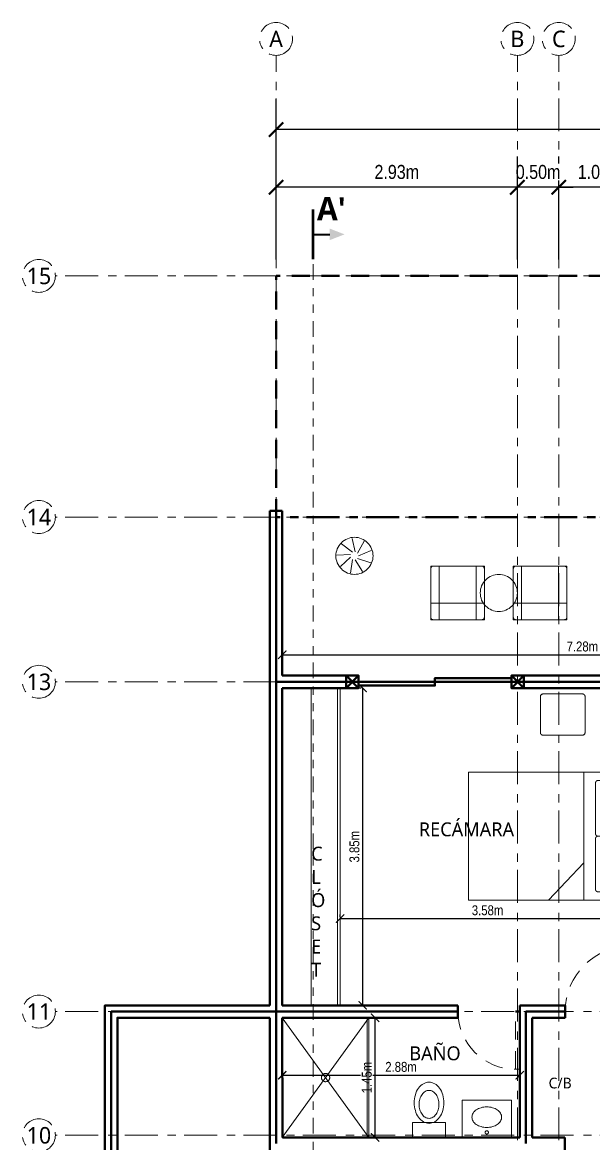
# Model space of a CAD drawing. Header units: metres. Extents: x 28.9 to 124.2, y -14.9 to 27.3.
# Drawn here: x 58.86 to 65.78, y 13.72 to 27.32 of the extents above; entities that cross this region are included whole.
import ezdxf
from ezdxf.enums import TextEntityAlignment as Align

# ---------------------------------------------------------------- set-up
doc = ezdxf.new("R2010")
doc.units = ezdxf.units.M
for name, pattern in [('EJE', [0.6, 0.4, -0.08, 0, -0.12]), ('PHANTOM', [6.35, 3.175, -0.635, 0.635, -0.635, 0.635, -0.635]), ('VACIO', [0.36, 0.22, -0.14])]:
    doc.linetypes.add(name, pattern=pattern)
for name, color, linetype, lineweight in [('001_Muros', 7, 'Continuous', 40), ('002_EjesVerticales', 8, 'EJE', 9), ('006_Mobiliario', 6, 'Continuous', 18), ('007_Textos', 7, 'Continuous', 18), ('008_Cotas', 8, 'Continuous', 13), ('011_Puertas', 7, 'VACIO', 18), ('012_Ventanas', 5, 'Continuous', 40), ('017_LineaDeCorte', 1, 'Continuous', 30)]:
    doc.layers.add(name, color=color, linetype=linetype, lineweight=lineweight)
doc.styles.add('OpenSans', font='OpenSans-Regular.ttf')
doc.styles.add('OpenSans-SemiBold', font='OpenSans-SemiBold.ttf')
doc.styles.add('OpenSansCondensed-Light', font='OpenSansCondensed-Light.ttf')
doc.dimstyles.new('EZDXF', dxfattribs={"dimtxt": 0.25, "dimasz": 0.175, "dimexe": 0.375, "dimexo": 0.125, "dimgap": 0.1, "dimtad": 1, "dimzin": 4, "dimtxsty": 'OpenSansCondensed-Light', "dimblk": 'ARCHTICK', "dimcen": 2.5, "dimazin": 1, "dimtfac": 0.5, "dimtmove": 2, "dimatfit": 3})

# ---------------------------------------------------------------- blocks, each defined once
blk = doc.blocks.new('EJE')
at = {"color": 0}
blk.add_circle((0, 0), 0.2, dxfattribs=at)
at = {"color": 0, "style": 'OpenSans'}
blk.add_attdef('EJE', text='', height=0.2, dxfattribs=at).set_placement((0, 0), align=Align.MIDDLE_CENTER)
blk = doc.blocks.new('_ARCHTICK')
at = {"color": 0, "linetype": 'ByBlock', "const_width": 0.15}
blk.add_lwpolyline([(-0.5, -0.5), (0.5, 0.5)], dxfattribs=at)
blk = doc.blocks.new('*D20')
at = {"layer": '008_Cotas', "color": 0, "lineweight": -2, "transparency": 16777216}
for p, q in [((65.362, 24.446), (65.362, 25.696)), ((66.361, 24.446), (66.361, 25.696)), ((66.361, 25.321), (65.362, 25.321))]:
    blk.add_line(p, q, dxfattribs=at)
at = {"layer": 'Defpoints', "color": 0, "transparency": 16777216}
for p in [(65.362, 25.321), (65.362, 24.321), (66.361, 24.321)]:
    blk.add_point(p, dxfattribs=at)
at = {"layer": '008_Cotas', "color": 0, "lineweight": -2, "transparency": 16777216, "xscale": 0.175, "yscale": 0.175, "zscale": 0.175, "rotation": 180}
blk.add_blockref('_ARCHTICK', (65.362, 25.321), dxfattribs=at)
at = {"layer": '008_Cotas', "color": 0, "lineweight": -2, "transparency": 16777216, "xscale": 0.175, "yscale": 0.175, "zscale": 0.175}
blk.add_blockref('_ARCHTICK', (66.361, 25.321), dxfattribs=at)
at = {"layer": '008_Cotas', "color": 0, "transparency": 16777216, "insert": (65.862, 25.506), "char_height": 0.17, "attachment_point": 5, "style": 'OpenSansCondensed-Light', "bg_fill": 3, "box_fill_scale": 1.1, "bg_fill_color": 9, "bg_fill_true_color": 13158600, "bg_fill_transparency": 0}
blk.add_mtext('1.00m', dxfattribs=at)
blk = doc.blocks.new('*D21')
at = {"layer": '008_Cotas', "color": 0, "lineweight": -2, "transparency": 16777216}
for p, q in [((64.86, 24.446), (64.86, 25.696)), ((65.362, 24.446), (65.362, 25.696)), ((64.86, 25.321), (64.685, 25.321)), ((65.362, 25.321), (64.86, 25.321)), ((65.362, 25.321), (65.537, 25.321))]:
    blk.add_line(p, q, dxfattribs=at)
at = {"layer": 'Defpoints', "color": 0, "transparency": 16777216}
for p in [(64.86, 25.321), (64.86, 24.321), (65.362, 24.321)]:
    blk.add_point(p, dxfattribs=at)
at = {"layer": '008_Cotas', "color": 0, "lineweight": -2, "transparency": 16777216, "xscale": 0.175, "yscale": 0.175, "zscale": 0.175}
blk.add_blockref('_ARCHTICK', (64.86, 25.321), dxfattribs=at)
at = {"layer": '008_Cotas', "color": 0, "lineweight": -2, "transparency": 16777216, "xscale": 0.175, "yscale": 0.175, "zscale": 0.175, "rotation": 180}
blk.add_blockref('_ARCHTICK', (65.362, 25.321), dxfattribs=at)
at = {"layer": '008_Cotas', "color": 0, "transparency": 16777216, "insert": (65.111, 25.506), "char_height": 0.17, "attachment_point": 5, "style": 'OpenSansCondensed-Light', "bg_fill": 3, "box_fill_scale": 1.1, "bg_fill_color": 9, "bg_fill_true_color": 13158600, "bg_fill_transparency": 0}
blk.add_mtext('0.50m', dxfattribs=at)
blk = doc.blocks.new('*D22')
at = {"layer": '008_Cotas', "color": 0, "lineweight": -2, "transparency": 16777216}
for p, q in [((61.935, 24.446), (61.935, 25.696)), ((64.86, 24.446), (64.86, 25.696)), ((64.86, 25.321), (61.935, 25.321))]:
    blk.add_line(p, q, dxfattribs=at)
at = {"layer": 'Defpoints', "color": 0, "transparency": 16777216}
for p in [(61.935, 25.321), (61.935, 24.321), (64.86, 24.321)]:
    blk.add_point(p, dxfattribs=at)
at = {"layer": '008_Cotas', "color": 0, "lineweight": -2, "transparency": 16777216, "xscale": 0.175, "yscale": 0.175, "zscale": 0.175, "rotation": 180}
blk.add_blockref('_ARCHTICK', (61.935, 25.321), dxfattribs=at)
at = {"layer": '008_Cotas', "color": 0, "lineweight": -2, "transparency": 16777216, "xscale": 0.175, "yscale": 0.175, "zscale": 0.175}
blk.add_blockref('_ARCHTICK', (64.86, 25.321), dxfattribs=at)
at = {"layer": '008_Cotas', "color": 0, "transparency": 16777216, "insert": (63.398, 25.506), "char_height": 0.17, "attachment_point": 5, "style": 'OpenSansCondensed-Light', "bg_fill": 3, "box_fill_scale": 1.1, "bg_fill_color": 9, "bg_fill_true_color": 13158600, "bg_fill_transparency": 0}
blk.add_mtext('2.93m', dxfattribs=at)
blk = doc.blocks.new('*D23')
at = {"layer": '008_Cotas', "color": 0, "lineweight": -2, "transparency": 16777216}
for p, q in [((61.935, 24.446), (61.935, 26.396)), ((70.785, 24.446), (70.785, 26.396)), ((70.785, 26.021), (61.935, 26.021))]:
    blk.add_line(p, q, dxfattribs=at)
at = {"layer": 'Defpoints', "color": 0, "transparency": 16777216}
for p in [(61.935, 26.021), (61.935, 24.321), (70.785, 24.321)]:
    blk.add_point(p, dxfattribs=at)
at = {"layer": '008_Cotas', "color": 0, "lineweight": -2, "transparency": 16777216, "xscale": 0.175, "yscale": 0.175, "zscale": 0.175, "rotation": 180}
blk.add_blockref('_ARCHTICK', (61.935, 26.021), dxfattribs=at)
at = {"layer": '008_Cotas', "color": 0, "lineweight": -2, "transparency": 16777216, "xscale": 0.175, "yscale": 0.175, "zscale": 0.175}
blk.add_blockref('_ARCHTICK', (70.785, 26.021), dxfattribs=at)
at = {"layer": '008_Cotas', "color": 0, "transparency": 16777216, "insert": (66.36, 26.206), "char_height": 0.17, "attachment_point": 5, "style": 'OpenSansCondensed-Light', "bg_fill": 3, "box_fill_scale": 1.1, "bg_fill_color": 9, "bg_fill_true_color": 13158600, "bg_fill_transparency": 0}
blk.add_mtext('8.85m', dxfattribs=at)
blk = doc.blocks.new('MOB_CAMA_QUEEN_155x202')
at = {"color": 0, "lineweight": -2}
for points in [[(0.775, -1.01), (0.775, 1.01), (-0.775, 1.01), (-0.775, -1.01)], [(0.775, 0.93), (0.775, 1.01), (-0.775, 1.01), (-0.775, 0.93)], [(-0.03, 0.53), (-0.645, 0.53), (-0.648, 0.53), (-0.651, 0.531), (-0.654, 0.531), (-0.656, 0.532), (-0.659, 0.534), (-0.662, 0.535), (-0.664, 0.537), (-0.666, 0.539), (-0.668, 0.541), (-0.67, 0.543), (-0.671, 0.546), (-0.673, 0.549), (-0.674, 0.551), (-0.674, 0.554), (-0.675, 0.557), (-0.675, 0.56), (-0.675, 0.89), (-0.675, 0.893), (-0.674, 0.896), (-0.674, 0.899), (-0.673, 0.901), (-0.671, 0.904), (-0.67, 0.907), (-0.668, 0.909), (-0.666, 0.911), (-0.664, 0.913), (-0.662, 0.915), (-0.659, 0.916), (-0.656, 0.918), (-0.654, 0.919), (-0.651, 0.919), (-0.648, 0.92), (-0.645, 0.92), (-0.03, 0.92), (-0.027, 0.92), (-0.024, 0.919), (-0.021, 0.919), (-0.019, 0.918), (-0.016, 0.916), (-0.013, 0.915), (-0.011, 0.913), (-0.009, 0.911), (-0.007, 0.909), (-0.005, 0.907), (-0.004, 0.904), (-0.002, 0.901), (-0.001, 0.899), (-0.001, 0.896), (0, 0.893), (0, 0.89), (0, 0.56), (0, 0.557), (-0.001, 0.554), (-0.001, 0.551), (-0.002, 0.549), (-0.004, 0.546), (-0.005, 0.543), (-0.007, 0.541), (-0.009, 0.539), (-0.011, 0.537), (-0.013, 0.535), (-0.016, 0.534), (-0.019, 0.532), (-0.021, 0.531), (-0.024, 0.531), (-0.027, 0.53)], [(0.645, 0.53), (0.03, 0.53), (0.027, 0.53), (0.024, 0.531), (0.021, 0.531), (0.019, 0.532), (0.016, 0.534), (0.013, 0.535), (0.011, 0.537), (0.009, 0.539), (0.007, 0.541), (0.005, 0.543), (0.004, 0.546), (0.002, 0.549), (0.001, 0.551), (0.001, 0.554), (0, 0.557), (0, 0.56), (0, 0.89), (0, 0.893), (0.001, 0.896), (0.001, 0.899), (0.002, 0.901), (0.004, 0.904), (0.005, 0.907), (0.007, 0.909), (0.009, 0.911), (0.011, 0.913), (0.013, 0.915), (0.016, 0.916), (0.019, 0.918), (0.021, 0.919), (0.024, 0.919), (0.027, 0.92), (0.03, 0.92), (0.645, 0.92), (0.648, 0.92), (0.651, 0.919), (0.654, 0.919), (0.656, 0.918), (0.659, 0.916), (0.662, 0.915), (0.664, 0.913), (0.666, 0.911), (0.668, 0.909), (0.67, 0.907), (0.671, 0.904), (0.673, 0.901), (0.674, 0.899), (0.674, 0.896), (0.675, 0.893), (0.675, 0.89), (0.675, 0.56), (0.675, 0.557), (0.674, 0.554), (0.674, 0.551), (0.673, 0.549), (0.671, 0.546), (0.67, 0.543), (0.668, 0.541), (0.666, 0.539), (0.664, 0.537), (0.662, 0.535), (0.659, 0.534), (0.656, 0.532), (0.654, 0.531), (0.651, 0.531), (0.648, 0.53)]]:
    blk.add_lwpolyline(points, close=True, dxfattribs=at)
for points in [[(-0.775, 0.39), (0.775, 0.39)], [(0.325, 0.39), (0.775, -0.04)]]:
    blk.add_lwpolyline(points, dxfattribs=at)
blk = doc.blocks.new('MOB_CLOSET_385x70')
at = {"color": 0, "lineweight": -2}
blk.add_lwpolyline([(1.925, -0.35), (1.925, 0.35), (-1.925, 0.35), (-1.925, -0.35)], close=True, dxfattribs=at)
for points in [[(-1.925, 0), (1.925, 0)], [(-1.925, -0.32), (-0.9625, -0.32)], [(-0.9625, -0.32), (0, -0.32)], [(0, -0.32), (0.9625, -0.32)], [(0.9625, -0.32), (1.925, -0.32)]]:
    blk.add_lwpolyline(points, dxfattribs=at)
blk = doc.blocks.new('MOB_SILLON_EXT_65x65')
at = {"color": 0, "lineweight": -2}
for points in [[(0.325, -0.295), (0.325, -0.298), (0.324, -0.301), (0.324, -0.304), (0.323, -0.306), (0.321, -0.309), (0.32, -0.312), (0.318, -0.314), (0.316, -0.316), (0.314, -0.318), (0.312, -0.32), (0.309, -0.321), (0.306, -0.323), (0.304, -0.324), (0.301, -0.324), (0.298, -0.325), (0.295, -0.325), (-0.295, -0.325), (-0.298, -0.325), (-0.301, -0.324), (-0.304, -0.324), (-0.306, -0.323), (-0.309, -0.321), (-0.312, -0.32), (-0.314, -0.318), (-0.316, -0.316), (-0.318, -0.314), (-0.32, -0.312), (-0.321, -0.309), (-0.323, -0.306), (-0.324, -0.304), (-0.324, -0.301), (-0.325, -0.298), (-0.325, -0.295), (-0.325, 0.295), (-0.325, 0.298), (-0.324, 0.301), (-0.324, 0.304), (-0.323, 0.306), (-0.321, 0.309), (-0.32, 0.312), (-0.318, 0.314), (-0.316, 0.316), (-0.314, 0.318), (-0.312, 0.32), (-0.309, 0.321), (-0.306, 0.323), (-0.304, 0.324), (-0.301, 0.324), (-0.298, 0.325), (-0.295, 0.325), (0.295, 0.325), (0.298, 0.325), (0.301, 0.324), (0.304, 0.324), (0.306, 0.323), (0.309, 0.321), (0.312, 0.32), (0.314, 0.318), (0.316, 0.316), (0.318, 0.314), (0.32, 0.312), (0.321, 0.309), (0.323, 0.306), (0.324, 0.304), (0.324, 0.301), (0.325, 0.298), (0.325, 0.295)], [(0.325, 0.125), (0.325, 0.325), (-0.325, 0.325), (-0.325, 0.125)], [(-0.225, -0.325), (-0.225, 0.325), (-0.325, 0.325), (-0.325, -0.325)], [(0.325, -0.325), (0.325, 0.325), (0.225, 0.325), (0.225, -0.325)]]:
    blk.add_lwpolyline(points, close=True, dxfattribs=at)
blk = doc.blocks.new('MOB_MESITA_45x45')
at = {"color": 0, "lineweight": -2}
blk.add_lwpolyline([(0.225, 0), (0.224, -0.022), (0.221, -0.044), (0.215, -0.065), (0.208, -0.086), (0.198, -0.106), (0.187, -0.125), (0.174, -0.143), (0.159, -0.159), (0.143, -0.174), (0.125, -0.187), (0.106, -0.198), (0.086, -0.208), (0.065, -0.215), (0.044, -0.221), (0.022, -0.224), (0, -0.225), (-0.022, -0.224), (-0.044, -0.221), (-0.065, -0.215), (-0.086, -0.208), (-0.106, -0.198), (-0.125, -0.187), (-0.143, -0.174), (-0.159, -0.159), (-0.174, -0.143), (-0.187, -0.125), (-0.198, -0.106), (-0.208, -0.086), (-0.215, -0.065), (-0.221, -0.044), (-0.224, -0.022), (-0.225, 0), (-0.224, 0.022), (-0.221, 0.044), (-0.215, 0.065), (-0.208, 0.086), (-0.198, 0.106), (-0.187, 0.125), (-0.174, 0.143), (-0.159, 0.159), (-0.143, 0.174), (-0.125, 0.187), (-0.106, 0.198), (-0.086, 0.208), (-0.065, 0.215), (-0.044, 0.221), (-0.022, 0.224), (0, 0.225), (0.022, 0.224), (0.044, 0.221), (0.065, 0.215), (0.086, 0.208), (0.106, 0.198), (0.125, 0.187), (0.143, 0.174), (0.159, 0.159), (0.174, 0.143), (0.187, 0.125), (0.198, 0.106), (0.208, 0.086), (0.215, 0.065), (0.221, 0.044), (0.224, 0.022)], close=True, dxfattribs=at)
blk = doc.blocks.new('MOB_PLANTA_45x45')
at = {"color": 0, "lineweight": -2}
blk.add_lwpolyline([(0.225, 0), (0.224, -0.022), (0.221, -0.044), (0.215, -0.065), (0.208, -0.086), (0.198, -0.106), (0.187, -0.125), (0.174, -0.143), (0.159, -0.159), (0.143, -0.174), (0.125, -0.187), (0.106, -0.198), (0.086, -0.208), (0.065, -0.215), (0.044, -0.221), (0.022, -0.224), (0, -0.225), (-0.022, -0.224), (-0.044, -0.221), (-0.065, -0.215), (-0.086, -0.208), (-0.106, -0.198), (-0.125, -0.187), (-0.143, -0.174), (-0.159, -0.159), (-0.174, -0.143), (-0.187, -0.125), (-0.198, -0.106), (-0.208, -0.086), (-0.215, -0.065), (-0.221, -0.044), (-0.224, -0.022), (-0.225, 0), (-0.224, 0.022), (-0.221, 0.044), (-0.215, 0.065), (-0.208, 0.086), (-0.198, 0.106), (-0.187, 0.125), (-0.174, 0.143), (-0.159, 0.159), (-0.143, 0.174), (-0.125, 0.187), (-0.106, 0.198), (-0.086, 0.208), (-0.065, 0.215), (-0.044, 0.221), (-0.022, 0.224), (0, 0.225), (0.022, 0.224), (0.044, 0.221), (0.065, 0.215), (0.086, 0.208), (0.106, 0.198), (0.125, 0.187), (0.143, 0.174), (0.159, 0.159), (0.174, 0.143), (0.187, 0.125), (0.198, 0.106), (0.208, 0.086), (0.215, 0.065), (0.221, 0.044), (0.224, 0.022)], close=True, dxfattribs=at)
for points in [[(-0.025, 0.043), (-0.157, 0.145)], [(0.009, 0.049), (-0.027, 0.212)], [(0.038, 0.032), (0.116, 0.18)], [(-0.047, 0.017), (-0.213, 0.01)], [(0.05, 0), (0.204, 0.063)], [(-0.047, -0.017), (-0.17, -0.129)], [(-0.025, -0.043), (-0.047, -0.208)], [(0.009, -0.049), (0.098, -0.19)], [(0.038, -0.032), (0.197, -0.083)]]:
    blk.add_lwpolyline(points, dxfattribs=at)
blk = doc.blocks.new('*D164')
at = {"color": 0, "transparency": 16777216}
for p, q in [((62.01, 14.57), (62.01, 14.6)), ((64.889, 14.57), (64.889, 14.6)), ((62.01, 14.55), (64.889, 14.55))]:
    blk.add_line(p, q, dxfattribs=at)
at = {"layer": 'Defpoints', "transparency": 16777216}
for p in [(62.01, 14.55), (62.01, 14.55), (64.889, 14.55)]:
    blk.add_point(p, dxfattribs=at)
at = {"layer": '008_Cotas', "color": 0, "transparency": 16777216, "xscale": 0.1, "yscale": 0.1, "rotation": 180}
blk.add_blockref('_ARCHTICK', (62.01, 14.55), dxfattribs=at)
at = {"layer": '008_Cotas', "color": 0, "transparency": 16777216, "xscale": 0.1, "yscale": 0.1}
blk.add_blockref('_ARCHTICK', (64.889, 14.55), dxfattribs=at)
at = {"layer": '008_Cotas', "color": 0, "transparency": 16777216, "insert": (63.4495, 14.65), "char_height": 0.12, "attachment_point": 5, "style": 'OpenSansCondensed-Light', "bg_fill": 3, "box_fill_scale": 1.1, "bg_fill_color": 0, "bg_fill_transparency": 0}
blk.add_mtext('2.88m', dxfattribs=at)
blk = doc.blocks.new('*D188')
at = {"color": 0, "transparency": 16777216}
for p, q in [((63.115, 15.247), (63.085, 15.247)), ((63.135, 13.796), (63.135, 15.247)), ((63.115, 13.796), (63.085, 13.796))]:
    blk.add_line(p, q, dxfattribs=at)
at = {"layer": 'Defpoints', "transparency": 16777216}
for p in [(63.135, 15.247), (63.135, 13.796), (63.135, 13.796)]:
    blk.add_point(p, dxfattribs=at)
at = {"layer": '008_Cotas', "color": 0, "transparency": 16777216, "xscale": 0.1, "yscale": 0.1}
for p, rotation in [((63.135, 15.247), 90), ((63.135, 13.796), 270)]:
    blk.add_blockref('_ARCHTICK', p, dxfattribs=dict(at, rotation=rotation))
at = {"layer": '008_Cotas', "color": 0, "transparency": 16777216, "insert": (63.035, 14.5215), "char_height": 0.12, "attachment_point": 5, "rotation": 90, "style": 'OpenSansCondensed-Light', "bg_fill": 3, "box_fill_scale": 1.1, "bg_fill_color": 0, "bg_fill_transparency": 0}
blk.add_mtext('1.45m', dxfattribs=at)
blk = doc.blocks.new('*D133')
at = {"color": 0, "transparency": 16777216}
for p, q in [((62.71, 16.47), (62.71, 16.5)), ((66.287, 16.47), (66.287, 16.5)), ((62.71, 16.45), (66.287, 16.45))]:
    blk.add_line(p, q, dxfattribs=at)
at = {"layer": 'Defpoints', "transparency": 16777216}
for p in [(62.71, 16.45), (62.71, 16.45), (66.287, 16.45)]:
    blk.add_point(p, dxfattribs=at)
at = {"layer": '008_Cotas', "color": 0, "transparency": 16777216, "xscale": 0.1, "yscale": 0.1, "rotation": 180}
blk.add_blockref('_ARCHTICK', (62.71, 16.45), dxfattribs=at)
at = {"layer": '008_Cotas', "color": 0, "transparency": 16777216, "xscale": 0.1, "yscale": 0.1}
blk.add_blockref('_ARCHTICK', (66.287, 16.45), dxfattribs=at)
at = {"layer": '008_Cotas', "color": 0, "transparency": 16777216, "insert": (64.4985, 16.55), "char_height": 0.12, "attachment_point": 5, "style": 'OpenSansCondensed-Light', "bg_fill": 3, "box_fill_scale": 1.1, "bg_fill_color": 0, "bg_fill_transparency": 0}
blk.add_mtext('3.58m', dxfattribs=at)
blk = doc.blocks.new('*D134')
at = {"color": 0, "transparency": 16777216}
for p, q in [((62.965, 19.247), (62.935, 19.247)), ((62.985, 15.397), (62.985, 19.247)), ((62.965, 15.397), (62.935, 15.397))]:
    blk.add_line(p, q, dxfattribs=at)
at = {"layer": 'Defpoints', "transparency": 16777216}
for p in [(62.985, 19.247), (62.985, 15.397), (62.985, 15.397)]:
    blk.add_point(p, dxfattribs=at)
at = {"layer": '008_Cotas', "color": 0, "transparency": 16777216, "xscale": 0.1, "yscale": 0.1}
for p, rotation in [((62.985, 19.247), 90), ((62.985, 15.397), 270)]:
    blk.add_blockref('_ARCHTICK', p, dxfattribs=dict(at, rotation=rotation))
at = {"layer": '008_Cotas', "color": 0, "transparency": 16777216, "insert": (62.885, 17.322), "char_height": 0.12, "attachment_point": 5, "rotation": 90, "style": 'OpenSansCondensed-Light', "bg_fill": 3, "box_fill_scale": 1.1, "bg_fill_color": 0, "bg_fill_transparency": 0}
blk.add_mtext('3.85m', dxfattribs=at)
blk = doc.blocks.new('*D137')
at = {"color": 0, "transparency": 16777216}
for p, q in [((62.01, 19.67), (62.01, 19.7)), ((62.01, 19.65), (69.285, 19.65)), ((69.285, 19.67), (69.285, 19.7))]:
    blk.add_line(p, q, dxfattribs=at)
at = {"layer": 'Defpoints', "transparency": 16777216}
for p in [(62.01, 19.65), (62.01, 19.65), (69.285, 19.65)]:
    blk.add_point(p, dxfattribs=at)
at = {"layer": '008_Cotas', "color": 0, "transparency": 16777216, "xscale": 0.1, "yscale": 0.1, "rotation": 180}
blk.add_blockref('_ARCHTICK', (62.01, 19.65), dxfattribs=at)
at = {"layer": '008_Cotas', "color": 0, "transparency": 16777216, "xscale": 0.1, "yscale": 0.1}
blk.add_blockref('_ARCHTICK', (69.285, 19.65), dxfattribs=at)
at = {"layer": '008_Cotas', "color": 0, "transparency": 16777216, "insert": (65.6475, 19.75), "char_height": 0.12, "attachment_point": 5, "style": 'OpenSansCondensed-Light', "bg_fill": 3, "box_fill_scale": 1.1, "bg_fill_color": 0, "bg_fill_transparency": 0}
blk.add_mtext('7.28m', dxfattribs=at)
blk = doc.blocks.new('MOB_REGADERA_145x105')
for points in [[(0.725, -0.525), (0.725, 0.525), (-0.725, 0.525), (-0.725, -0.525)], [(0.05, 0), (0.05, 0.005), (0.049, 0.01), (0.048, 0.015), (0.046, 0.019), (0.044, 0.024), (0.042, 0.028), (0.039, 0.032), (0.035, 0.035), (0.032, 0.039), (0.028, 0.042), (0.024, 0.044), (0.019, 0.046), (0.015, 0.048), (0.01, 0.049), (0.005, 0.05), (0, 0.05), (-0.005, 0.05), (-0.01, 0.049), (-0.015, 0.048), (-0.019, 0.046), (-0.024, 0.044), (-0.028, 0.042), (-0.032, 0.039), (-0.035, 0.035), (-0.039, 0.032), (-0.042, 0.028), (-0.044, 0.024), (-0.046, 0.019), (-0.048, 0.015), (-0.049, 0.01), (-0.05, 0.005), (-0.05, 0), (-0.05, -0.005), (-0.049, -0.01), (-0.048, -0.015), (-0.046, -0.019), (-0.044, -0.024), (-0.042, -0.028), (-0.039, -0.032), (-0.035, -0.035), (-0.032, -0.039), (-0.028, -0.042), (-0.024, -0.044), (-0.019, -0.046), (-0.015, -0.048), (-0.01, -0.049), (-0.005, -0.05), (0, -0.05), (0.005, -0.05), (0.01, -0.049), (0.015, -0.048), (0.019, -0.046), (0.024, -0.044), (0.028, -0.042), (0.032, -0.039), (0.035, -0.035), (0.039, -0.032), (0.042, -0.028), (0.044, -0.024), (0.046, -0.019), (0.048, -0.015), (0.049, -0.01), (0.05, -0.005)], [(0.725, -0.525), (0.725, -0.505), (-0.725, -0.505), (-0.725, -0.525)]]:
    blk.add_lwpolyline(points, close=True)
for points in [[(-0.725, -0.525), (0.725, 0.525)], [(-0.725, 0.525), (0.725, -0.525)]]:
    blk.add_lwpolyline(points)
blk = doc.blocks.new('MOB_WC_40x70')
at = {"color": 0, "lineweight": -2}
for points in [[(0.2, 0.17), (0.2, 0.35), (-0.2, 0.35), (-0.2, 0.17)], [(0.18, -0.07), (0.179, -0.095), (0.177, -0.119), (0.172, -0.143), (0.166, -0.166), (0.159, -0.188), (0.15, -0.209), (0.139, -0.229), (0.127, -0.247), (0.114, -0.263), (0.1, -0.278), (0.085, -0.29), (0.069, -0.301), (0.052, -0.309), (0.035, -0.315), (0.018, -0.319), (0, -0.32), (-0.018, -0.319), (-0.035, -0.315), (-0.052, -0.309), (-0.069, -0.301), (-0.085, -0.29), (-0.1, -0.278), (-0.114, -0.263), (-0.127, -0.247), (-0.139, -0.229), (-0.15, -0.209), (-0.159, -0.188), (-0.166, -0.166), (-0.172, -0.143), (-0.177, -0.119), (-0.179, -0.095), (-0.18, -0.07), (-0.179, -0.045), (-0.177, -0.021), (-0.172, 0.003), (-0.166, 0.026), (-0.159, 0.048), (-0.15, 0.069), (-0.139, 0.089), (-0.127, 0.107), (-0.114, 0.123), (-0.1, 0.138), (-0.085, 0.15), (-0.069, 0.161), (-0.052, 0.169), (-0.035, 0.175), (-0.018, 0.179), (0, 0.18), (0.018, 0.179), (0.035, 0.175), (0.052, 0.169), (0.069, 0.161), (0.085, 0.15), (0.1, 0.138), (0.114, 0.123), (0.127, 0.107), (0.139, 0.089), (0.15, 0.069), (0.159, 0.048), (0.166, 0.026), (0.172, 0.003), (0.177, -0.021), (0.179, -0.045)], [(0.12, -0.05), (0.119, -0.067), (0.118, -0.083), (0.115, -0.099), (0.111, -0.115), (0.106, -0.13), (0.1, -0.144), (0.093, -0.158), (0.085, -0.17), (0.076, -0.181), (0.067, -0.191), (0.057, -0.2), (0.046, -0.207), (0.035, -0.213), (0.023, -0.217), (0.012, -0.219), (0, -0.22), (-0.012, -0.219), (-0.023, -0.217), (-0.035, -0.213), (-0.046, -0.207), (-0.057, -0.2), (-0.067, -0.191), (-0.076, -0.181), (-0.085, -0.17), (-0.093, -0.158), (-0.1, -0.144), (-0.106, -0.13), (-0.111, -0.115), (-0.115, -0.099), (-0.118, -0.083), (-0.119, -0.067), (-0.12, -0.05), (-0.119, -0.033), (-0.118, -0.017), (-0.115, -0.001), (-0.111, 0.015), (-0.106, 0.03), (-0.1, 0.044), (-0.093, 0.058), (-0.085, 0.07), (-0.076, 0.081), (-0.067, 0.091), (-0.057, 0.1), (-0.046, 0.107), (-0.035, 0.113), (-0.023, 0.117), (-0.012, 0.119), (0, 0.12), (0.012, 0.119), (0.023, 0.117), (0.035, 0.113), (0.046, 0.107), (0.057, 0.1), (0.067, 0.091), (0.076, 0.081), (0.085, 0.07), (0.093, 0.058), (0.1, 0.044), (0.106, 0.03), (0.111, 0.015), (0.115, -0.001), (0.118, -0.017), (0.119, -0.033)]]:
    blk.add_lwpolyline(points, close=True, dxfattribs=at)
blk = doc.blocks.new('MOB_LAVABO_60x45')
at = {"color": 0, "lineweight": -2}
for points in [[(0.3, -0.225), (0.3, 0.225), (-0.3, 0.225), (-0.3, -0.225)], [(0.02, 0.165), (0.02, 0.163), (0.02, 0.161), (0.019, 0.159), (0.018, 0.157), (0.018, 0.156), (0.017, 0.154), (0.015, 0.152), (0.014, 0.151), (0.013, 0.15), (0.011, 0.148), (0.009, 0.147), (0.008, 0.147), (0.006, 0.146), (0.004, 0.145), (0.002, 0.145), (0, 0.145), (-0.002, 0.145), (-0.004, 0.145), (-0.006, 0.146), (-0.008, 0.147), (-0.009, 0.147), (-0.011, 0.148), (-0.013, 0.15), (-0.014, 0.151), (-0.015, 0.152), (-0.017, 0.154), (-0.018, 0.156), (-0.018, 0.157), (-0.019, 0.159), (-0.02, 0.161), (-0.02, 0.163), (-0.02, 0.165), (-0.02, 0.167), (-0.02, 0.169), (-0.019, 0.171), (-0.018, 0.173), (-0.018, 0.174), (-0.017, 0.176), (-0.015, 0.178), (-0.014, 0.179), (-0.013, 0.18), (-0.011, 0.182), (-0.009, 0.183), (-0.008, 0.183), (-0.006, 0.184), (-0.004, 0.185), (-0.002, 0.185), (0, 0.185), (0.002, 0.185), (0.004, 0.185), (0.006, 0.184), (0.008, 0.183), (0.009, 0.183), (0.011, 0.182), (0.013, 0.18), (0.014, 0.179), (0.015, 0.178), (0.017, 0.176), (0.018, 0.174), (0.018, 0.173), (0.019, 0.171), (0.02, 0.169), (0.02, 0.167)], [(0.18, -0.02), (0.179, -0.032), (0.177, -0.044), (0.172, -0.056), (0.166, -0.068), (0.159, -0.079), (0.15, -0.089), (0.139, -0.099), (0.127, -0.108), (0.114, -0.117), (0.1, -0.124), (0.085, -0.13), (0.069, -0.135), (0.052, -0.14), (0.035, -0.143), (0.018, -0.144), (0, -0.145), (-0.018, -0.144), (-0.035, -0.143), (-0.052, -0.14), (-0.069, -0.135), (-0.085, -0.13), (-0.1, -0.124), (-0.114, -0.117), (-0.127, -0.108), (-0.139, -0.099), (-0.15, -0.089), (-0.159, -0.079), (-0.166, -0.068), (-0.172, -0.056), (-0.177, -0.044), (-0.179, -0.032), (-0.18, -0.02), (-0.179, -0.008), (-0.177, 0.004), (-0.172, 0.016), (-0.166, 0.028), (-0.159, 0.039), (-0.15, 0.049), (-0.139, 0.059), (-0.127, 0.068), (-0.114, 0.077), (-0.1, 0.084), (-0.085, 0.09), (-0.069, 0.095), (-0.052, 0.1), (-0.035, 0.103), (-0.018, 0.104), (0, 0.105), (0.018, 0.104), (0.035, 0.103), (0.052, 0.1), (0.069, 0.095), (0.085, 0.09), (0.1, 0.084), (0.114, 0.077), (0.127, 0.068), (0.139, 0.059), (0.15, 0.049), (0.159, 0.039), (0.166, 0.028), (0.172, 0.016), (0.177, 0.004), (0.179, -0.008)]]:
    blk.add_lwpolyline(points, close=True, dxfattribs=at)

msp = doc.modelspace()

# ---------------------------------------------------------------- linework, layer by layer
at = {"layer": '001_Muros'}
for p, q in [((61.861, 21.396), (61.861, 15.397)), ((62.01, 21.396), (62.01, 19.397)), ((61.935, 21.317), (61.935, 19.247)), ((62.935, 19.397), (62.935, 19.247)), ((67.934, 19.397), (64.787, 19.397)), ((64.787, 19.247), (64.787, 19.397)), ((67.934, 19.322), (64.787, 19.322)), ((61.935, 19.247), (61.935, 14.396)), ((62.01, 19.247), (62.01, 15.397)), ((66.285, 19.247), (64.787, 19.247)), ((59.861, 15.397), (61.861, 15.397)), ((64.139, 15.397), (64.139, 15.247)), ((64.889, 15.397), (65.439, 15.397)), ((64.889, 15.397), (64.889, 13.796)), ((65.439, 15.397), (65.439, 15.247)), ((60.011, 15.247), (61.861, 15.247)), ((61.861, 15.322), (61.861, 15.322)), ((61.861, 15.247), (61.861, 13.645)), ((62.01, 15.247), (62.011, 13.796)), ((64.839, 15.322), (64.889, 15.322)), ((64.964, 15.322), (64.964, 13.721)), ((65.039, 15.247), (65.039, 13.796)), ((61.935, 14.396), (61.935, 13.721)), ((62.011, 13.796), (64.889, 13.796)), ((65.039, 13.796), (65.437, 13.796))]:
    msp.add_line(p, q, dxfattribs=at)
at = {"layer": '001_Muros', "linetype": 'EJE'}
msp.add_line((69.185, 21.321), (61.935, 21.321), dxfattribs=at)
at = {"layer": '001_Muros', "linetype": 'VACIO'}
for points in [[(61.935, 21.317), (61.935, 24.246)], [(69.185, 24.246), (61.935, 24.246)]]:
    msp.add_lwpolyline(points, dxfattribs=at)
at = {"layer": '001_Muros'}
for points in [[(62.01, 21.396), (61.861, 21.396)], [(61.935, 19.322), (62.935, 19.322)], [(62.01, 19.397), (62.935, 19.397)], [(62.01, 19.247), (62.935, 19.247)], [(61.861, 11.821), (59.861, 11.821), (59.861, 15.397), (61.861, 15.397)], [(62.01, 15.397), (64.139, 15.397)], [(61.935, 11.896), (59.936, 11.896), (59.936, 15.322), (61.935, 15.322)], [(61.861, 11.971), (60.011, 11.971), (60.011, 15.247), (61.861, 15.247)], [(61.935, 15.322), (64.139, 15.322)], [(62.01, 15.247), (64.139, 15.247)], [(64.964, 15.322), (65.439, 15.322)], [(65.039, 15.247), (65.439, 15.247)], [(65.437, 13.646), (65.437, 13.796)]]:
    msp.add_lwpolyline(points, dxfattribs=at)
at = {"layer": '002_EjesVerticales'}
for p, q in [((61.935, -2.8), (61.935, 26.921)), ((65.362, -2.8), (65.362, 26.921)), ((73.46, 24.246), (59.26, 24.246)), ((73.46, 21.321), (59.26, 21.321)), ((73.46, 19.322), (59.26, 19.322)), ((73.46, 15.322), (59.26, 15.322)), ((73.46, 13.821), (59.26, 13.821))]:
    msp.add_line(p, q, dxfattribs=at)
at = {"layer": '002_EjesVerticales', "color": 18, "true_color": 0x000000}
msp.add_line((64.86, -2.8), (64.86, 26.921), dxfattribs=at)
at = {"layer": '002_EjesVerticales'}
msp.add_lwpolyline([(69.185, 21.321), (61.935, 21.321)], dxfattribs=at)
at = {"layer": '006_Mobiliario'}
msp.add_line((62.71, 19.247), (62.71, 15.397), dxfattribs=at)
msp.add_lwpolyline([(65.17, 18.675), (65.65, 18.675), (65.653, 18.675), (65.656, 18.675), (65.658, 18.676), (65.661, 18.677), (65.664, 18.678), (65.666, 18.68), (65.669, 18.682), (65.671, 18.684), (65.673, 18.686), (65.675, 18.688), (65.676, 18.691), (65.678, 18.693), (65.678, 18.696), (65.679, 18.699), (65.68, 18.702), (65.68, 18.705), (65.68, 19.145), (65.68, 19.148), (65.679, 19.151), (65.678, 19.154), (65.678, 19.156), (65.676, 19.159), (65.675, 19.162), (65.673, 19.164), (65.671, 19.166), (65.669, 19.168), (65.666, 19.17), (65.664, 19.171), (65.661, 19.173), (65.658, 19.174), (65.656, 19.174), (65.653, 19.175), (65.65, 19.175), (65.17, 19.175), (65.167, 19.175), (65.164, 19.174), (65.161, 19.174), (65.158, 19.173), (65.156, 19.171), (65.153, 19.17), (65.151, 19.168), (65.149, 19.166), (65.147, 19.164), (65.145, 19.162), (65.143, 19.159), (65.142, 19.156), (65.141, 19.154), (65.14, 19.151), (65.14, 19.148), (65.14, 19.145), (65.14, 18.705), (65.14, 18.702), (65.14, 18.699), (65.141, 18.696), (65.142, 18.693), (65.143, 18.691), (65.145, 18.688), (65.147, 18.686), (65.149, 18.684), (65.151, 18.682), (65.153, 18.68), (65.156, 18.678), (65.158, 18.677), (65.161, 18.676), (65.164, 18.675), (65.167, 18.675)], close=True, dxfattribs=at)
at = {"layer": '011_Puertas'}
msp.add_lwpolyline([(64.839, 15.322), (64.889, 15.322), (64.889, 14.622), (64.839, 14.622)], close=True, dxfattribs=at)
for centre, radius, start, end in [((66.237, 15.322), 0.798, 90, 180), ((64.839, 15.322), 0.7, 180, -90)]:
    msp.add_arc(centre, radius, start, end, dxfattribs=at)
at = {"layer": '012_Ventanas'}
for points in [[(62.785, 19.247), (62.935, 19.247), (62.935, 19.397), (62.785, 19.397), (62.785, 19.247), (62.935, 19.397), (62.935, 19.247), (62.785, 19.397)], [(64.787, 19.247), (64.937, 19.247), (64.937, 19.397), (64.787, 19.397), (64.787, 19.247), (64.937, 19.397), (64.937, 19.247), (64.787, 19.397)]]:
    msp.add_lwpolyline(points, dxfattribs=at)
at = {"layer": '012_Ventanas', "linetype": 'VACIO'}
msp.add_lwpolyline([(64.787, 19.322), (62.935, 19.322)], dxfattribs=at)
at = {"layer": '012_Ventanas'}
for points in [[(63.861, 19.322), (62.935, 19.322), (62.935, 19.277), (63.861, 19.277)], [(64.787, 19.367), (63.861, 19.367), (63.861, 19.322), (64.787, 19.322)]]:
    msp.add_lwpolyline(points, close=True, dxfattribs=at)

# ---------------------------------------------------------------- block references
at = {"layer": '002_EjesVerticales'}
for p, values in [((61.935, 27.121), {'EJE': 'A'}), ((65.362, 27.121), {'EJE': 'C'}), ((59.06, 24.246), {'EJE': '15'}), ((59.06, 21.321), {'EJE': '14'}), ((59.06, 19.322), {'EJE': '13'}), ((59.06, 15.322), {'EJE': '11'}), ((59.06, 13.821), {'EJE': '10'})]:
    msp.add_blockref('EJE', p, dxfattribs=at).add_auto_attribs(values)
at = {"layer": '002_EjesVerticales', "color": 18, "true_color": 0x000000}
msp.add_blockref('EJE', (64.86, 27.121), dxfattribs=at).add_auto_attribs({'EJE': 'B'})
at = {"layer": '006_Mobiliario'}
for name, p in [('MOB_PLANTA_45x45', (62.885, 20.85)), ('MOB_MESITA_45x45', (64.635, 20.4))]:
    msp.add_blockref(name, p, dxfattribs=at)
for name, p, rotation in [('MOB_SILLON_EXT_65x65', (64.135, 20.4), 180), ('MOB_SILLON_EXT_65x65', (65.135, 20.4), 180), ('MOB_CLOSET_385x70', (62.36, 17.322), 90), ('MOB_CAMA_QUEEN_155x202', (65.277, 17.45), 270), ('MOB_LAVABO_60x45', (64.489, 14.021), 180)]:
    msp.add_blockref(name, p, dxfattribs=dict(at, rotation=rotation))

# ---------------------------------------------------------------- texts
at = {"layer": '007_Textos', "attachment_point": 1, "style": 'OpenSans'}
for s, width, heights, insert, char_height in [('RECÁMARA', 0.16882, [0.482], (63.665, 17.617), 0.1688), ('C\\PL\\PÓ\\PS\\PE\\PT', 0.04964, [0], (62.36, 17.322), 0.169), ('BAÑO', 0.04964, [0], (63.55, 14.9), 0.1688), ('C/B', 1.75985, [0.482], (65.238, 14.52), 0.13)]:
    msp.add_mtext_dynamic_manual_height_columns(s, width=width, gutter_width=0.844, heights=heights, dxfattribs=dict(at, insert=insert, char_height=char_height))

# ---------------------------------------------------------------- next in the draw order: dimensions: what is measured, and where the dimension line sits
at = {"layer": '008_Cotas'}
dim = msp.add_linear_dim(base=(65.362, 25.321), p1=(66.361, 24.321), p2=(65.362, 24.321), angle=180, dimstyle='EZDXF', override={"dimtxt": 0.17, "dimzin": 0, "dimdsep": 46, "dimpost": '<>m', "dimtix": 1, "dimfxl": 1, "dimtfill": 1}, dxfattribs=at)
dim.commit()
dim.dimension.update_dxf_attribs({"geometry": '*D20', "text_midpoint": (65.862, 25.506)})
dim = msp.add_linear_dim(base=(62.71, 16.45), p1=(62.71, 16.45), p2=(66.287, 16.45), dimstyle='EZDXF', override={"dimtxt": 0.12, "dimasz": 0.1, "dimexe": 0.05, "dimexo": 0.02, "dimgap": 0.04, "dimrnd": 0.001, "dimzin": 0, "dimdsep": 46, "dimpost": '<>m', "dimtix": 1, "dimtfill": 1}, dxfattribs=at)
dim.commit()
dim.dimension.update_dxf_attribs({"geometry": '*D133', "text_midpoint": (64.499, 16.55)})

# ---------------------------------------------------------------- next in the draw order: dimensions: what is measured, and where the dimension line sits
dim = msp.add_linear_dim(base=(64.86, 25.321), p1=(65.362, 24.321), p2=(64.86, 24.321), angle=180, dimstyle='EZDXF', override={"dimtxt": 0.17, "dimzin": 0, "dimdsep": 46, "dimpost": '<>m', "dimtix": 1, "dimfxl": 1, "dimtfill": 1}, dxfattribs=at)
dim.commit()
dim.dimension.update_dxf_attribs({"geometry": '*D21', "text_midpoint": (65.111, 25.506)})

# ---------------------------------------------------------------- next in the draw order: dimensions: what is measured, and where the dimension line sits
dim = msp.add_linear_dim(base=(61.935440352, 25.321), p1=(64.860440352, 24.321), p2=(61.935440352, 24.321), angle=180, dimstyle='EZDXF', override={"dimtxt": 0.17, "dimzin": 0, "dimdsep": 46, "dimpost": '<>m', "dimtix": 1, "dimfxl": 1, "dimtfill": 1}, dxfattribs=at)
dim.commit()
dim.dimension.update_dxf_attribs({"geometry": '*D22', "text_midpoint": (63.397940352, 25.506)})

# ---------------------------------------------------------------- next in the draw order: dimensions: what is measured, and where the dimension line sits
dim = msp.add_linear_dim(base=(61.935, 26.021), p1=(70.785, 24.321), p2=(61.935, 24.321), angle=180, dimstyle='EZDXF', override={"dimtxt": 0.17, "dimzin": 0, "dimdsep": 46, "dimpost": '<>m', "dimtix": 1, "dimfxl": 1, "dimtfill": 1}, dxfattribs=at)
dim.commit()
dim.dimension.update_dxf_attribs({"geometry": '*D23', "text_midpoint": (66.36, 26.206)})

# ---------------------------------------------------------------- next in the draw order: hatches: boundary and pattern name
at = {"layer": '017_LineaDeCorte'}
msp.add_hatch(color=256, dxfattribs=at).paths.add_polyline_path([(62.765, 24.75), (62.585, 24.82), (62.585, 24.68)])

# ---------------------------------------------------------------- next in the draw order: linework, layer by layer
at = {"layer": '017_LineaDeCorte', "linetype": 'PHANTOM', "lineweight": 18, "ltscale": 0.06}
msp.add_line((62.385, -1.35), (62.385, 25.05), dxfattribs=at)
at = {"layer": '017_LineaDeCorte', "lineweight": 50}
msp.add_line((62.385, 24.45), (62.385, 25.05), dxfattribs=at)
at = {"layer": '017_LineaDeCorte', "lineweight": 35}
msp.add_line((62.385, 24.75), (62.585, 24.75), dxfattribs=at)

# ---------------------------------------------------------------- next in the draw order: texts
at = {"layer": '007_Textos', "insert": (62.605, 25.061), "char_height": 0.28, "attachment_point": 5, "style": 'OpenSans-SemiBold'}
msp.add_mtext("A'", dxfattribs=at)

# ---------------------------------------------------------------- next in the draw order: dimensions: what is measured, and where the dimension line sits
at = {"layer": '008_Cotas'}
for base, p1, p2, override, picture, middle in [((62.01, 19.65), (62.01, 19.65), (69.285, 19.65), {"dimtxt": 0.12, "dimasz": 0.1, "dimexe": 0.05, "dimexo": 0.02, "dimgap": 0.04, "dimrnd": 0.001, "dimzin": 0, "dimdsep": 46, "dimpost": '<>m', "dimtix": 1, "dimtfill": 1}, '*D137', (65.6475, 19.75)), ((62.01, 14.55), (62.01, 14.55), (64.889, 14.55), {"dimtxt": 0.12, "dimasz": 0.1, "dimexe": 0.05, "dimexo": 0.02, "dimgap": 0.04, "dimdec": 2, "dimrnd": 0.001, "dimzin": 0, "dimdsep": 46, "dimpost": '<>m', "dimtix": 1, "dimtfill": 1}, '*D164', (63.45, 14.65))]:
    dim = msp.add_linear_dim(base=base, p1=p1, p2=p2, dimstyle='EZDXF', override=override, dxfattribs=at)
    dim.commit()
    dim.dimension.update_dxf_attribs({"geometry": picture, "text_midpoint": middle})

# ---------------------------------------------------------------- next in the draw order: block references
at = {"layer": '006_Mobiliario', "rotation": 180}
msp.add_blockref('MOB_WC_40x70', (63.789, 14.146), dxfattribs=at)

# ---------------------------------------------------------------- next in the draw order: dimensions: what is measured, and where the dimension line sits
at = {"layer": '008_Cotas'}
dim = msp.add_linear_dim(base=(63.135, 13.796), p1=(63.135, 13.796), p2=(63.135, 15.247), angle=90, dimstyle='EZDXF', override={"dimtxt": 0.12, "dimasz": 0.1, "dimexe": 0.05, "dimexo": 0.02, "dimgap": 0.04, "dimdec": 2, "dimrnd": 0.001, "dimzin": 0, "dimdsep": 46, "dimpost": '<>m', "dimtix": 1, "dimtfill": 1}, dxfattribs=at)
dim.commit()
dim.dimension.update_dxf_attribs({"geometry": '*D188', "text_midpoint": (63.035, 14.521)})

# ---------------------------------------------------------------- next in the draw order: block references
at = {"layer": '006_Mobiliario', "rotation": 90}
msp.add_blockref('MOB_REGADERA_145x105', (62.535, 14.521), dxfattribs=at)

# ---------------------------------------------------------------- next in the draw order: dimensions: what is measured, and where the dimension line sits
at = {"layer": '008_Cotas'}
dim = msp.add_linear_dim(base=(62.985, 15.397), p1=(62.985, 15.397), p2=(62.985, 19.247), angle=90, dimstyle='EZDXF', override={"dimtxt": 0.12, "dimasz": 0.1, "dimexe": 0.05, "dimexo": 0.02, "dimgap": 0.04, "dimrnd": 0.001, "dimzin": 0, "dimdsep": 46, "dimpost": '<>m', "dimtix": 1, "dimtfill": 1}, dxfattribs=at)
dim.commit()
dim.dimension.update_dxf_attribs({"geometry": '*D134', "text_midpoint": (62.885, 17.322)})

doc.saveas('drawing.dxf')
